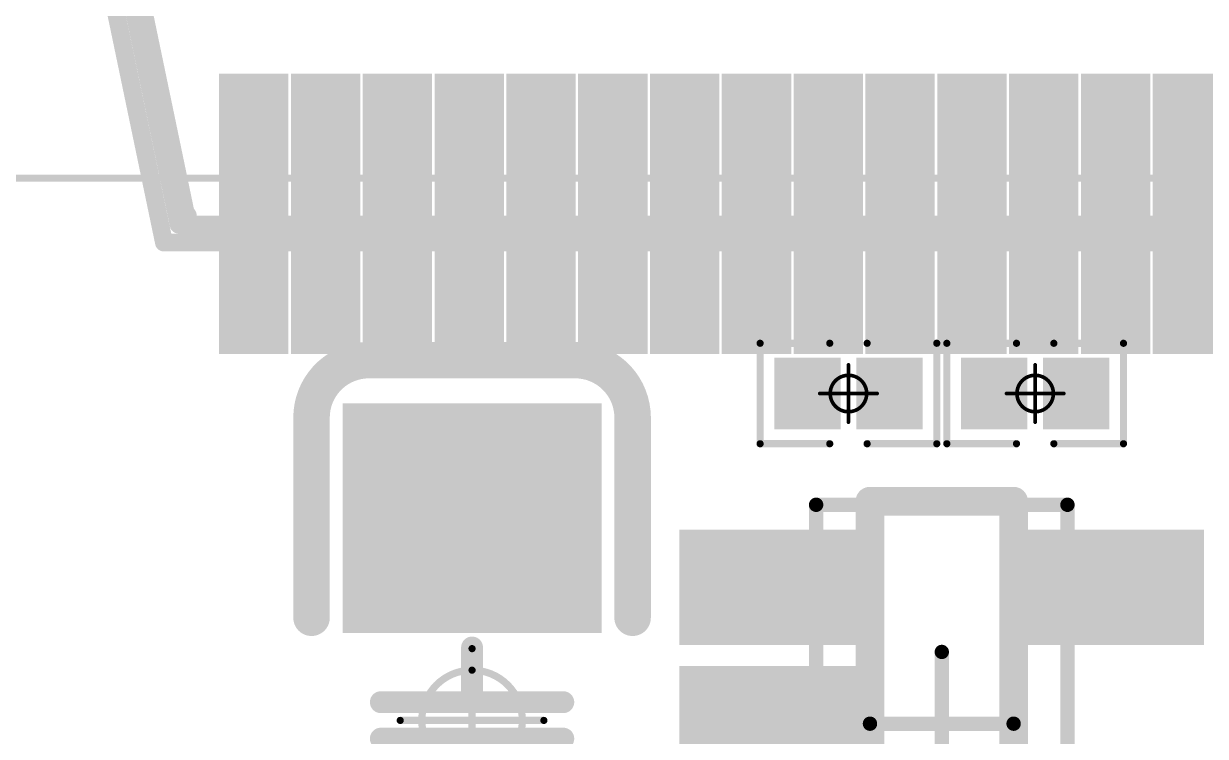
# Model space of a CAD drawing. Header units: millimetres. Extents: x 19.13 to 23.12, y 5.07 to 8.34.
# Drawn here: x 19.6609 to 19.9848, y 6.4956 to 6.6911 of the extents above; entities that cross this region are included whole.
import ezdxf

# ---------------------------------------------------------------- set-up
doc = ezdxf.new("R2010")
doc.units = ezdxf.units.MM
doc.header["$MEASUREMENT"] = 0
for name, color, linetype in [('BottomLayer', 5, 'Continuous'), ('BottomOverlay', 54, 'Continuous'), ('BottomPaste', 16, 'Continuous'), ('BottomSolder', 6, 'Continuous'), ('Mechanical10', 56, 'Continuous'), ('Mechanical13', 56, 'Continuous'), ('Mechanical15', 56, 'Continuous'), ('TopLayer', 1, 'Continuous'), ('TopOverlay', 2, 'Continuous'), ('TopPaste', 8, 'Continuous'), ('TopSolder', 216, 'Continuous')]:
    doc.layers.add(name, color=color, linetype=linetype)

# ---------------------------------------------------------------- blocks, each defined once
blk = doc.blocks.new('CON_MINIPEX_075_SMT_RA_M2_KEYM_B_B_104')
at = {"layer": 'Mechanical15', "const_width": 0.00197}
blk.add_lwpolyline([(0.43504, 1.40551), (0.43504, -1.62205)], dxfattribs=at)
blk = doc.blocks.new('CON_SODIMM_260_SMT_RA_F_P005_484')
at = {"layer": 'Mechanical10', "const_width": 0.00491}
for points in [[(1.32874, 0.00197), (-1.32874, 0.00197)], [(1.04587, 0.00197), (1.04587, -0.01732)], [(1.05059, 0.00197), (1.05059, -0.01732)], [(1.06555, 0.00197), (1.06555, -0.01732)], [(1.07028, 0.00197), (1.07028, -0.01732)], [(1.08524, 0.00197), (1.08524, -0.01732)], [(1.08996, 0.00197), (1.08996, -0.01732)], [(1.10492, 0.00197), (1.10492, -0.01732)], [(1.10965, 0.00197), (1.10965, -0.01732)], [(1.12461, 0.00197), (1.12461, -0.01732)], [(1.12933, 0.00197), (1.12933, -0.01732)], [(1.14429, 0.00197), (1.14429, -0.01732)], [(1.14902, 0.00197), (1.14902, -0.01732)], [(1.16398, 0.00197), (1.16398, -0.01732)], [(1.1687, 0.00197), (1.1687, -0.01732)], [(1.18366, 0.00197), (1.18366, -0.01732)], [(1.18839, 0.00197), (1.18839, -0.01732)], [(1.20335, 0.00197), (1.20335, -0.01732)], [(1.20807, 0.00197), (1.20807, -0.01732)], [(1.22303, 0.00197), (1.22303, -0.01732)], [(1.22776, 0.00197), (1.22776, -0.01732)], [(1.24272, 0.00197), (1.24272, -0.01732)], [(1.24744, 0.00197), (1.24744, -0.01732)], [(1.2624, 0.00197), (1.2624, -0.01732)], [(1.26713, 0.00197), (1.26713, -0.01732)], [(1.28209, 0.00197), (1.28209, -0.01732)], [(1.28681, 0.00197), (1.28681, -0.01732)], [(1.30177, 0.00197), (1.30177, -0.01732)], [(1.3065, 0.00197), (1.3065, -0.01732)], [(1.34555, -0.07874), (1.32874, 0.00197)], [(1.32472, -0.00295), (-1.32472, -0.00295)], [(1.34154, -0.08366), (1.32472, -0.00295)], [(1.05059, -0.01732), (1.04587, -0.01732)], [(1.07028, -0.01732), (1.06555, -0.01732)], [(1.08996, -0.01732), (1.08524, -0.01732)], [(1.10965, -0.01732), (1.10492, -0.01732)], [(1.12933, -0.01732), (1.12461, -0.01732)], [(1.14902, -0.01732), (1.14429, -0.01732)], [(1.1687, -0.01732), (1.16398, -0.01732)], [(1.18839, -0.01732), (1.18366, -0.01732)], [(1.20807, -0.01732), (1.20335, -0.01732)], [(1.22776, -0.01732), (1.22303, -0.01732)], [(1.24744, -0.01732), (1.24272, -0.01732)], [(1.26713, -0.01732), (1.2624, -0.01732)], [(1.28681, -0.01732), (1.28209, -0.01732)], [(1.3065, -0.01732), (1.30177, -0.01732)]]:
    blk.add_lwpolyline(points, dxfattribs=at)
at = {"layer": 'Mechanical10', "const_width": 0.00246}
for points in [[(1.04464, 0.00197, 1), (1.04709, 0.00197, 1)], [(1.04936, 0.00197, 1), (1.05182, 0.00197, 1)], [(1.06432, 0.00197, 1), (1.06678, 0.00197, 1)], [(1.06905, 0.00197, 1), (1.0715, 0.00197, 1)], [(1.08401, 0.00197, 1), (1.08646, 0.00197, 1)], [(1.08873, 0.00197, 1), (1.09119, 0.00197, 1)], [(1.10369, 0.00197, 1), (1.10615, 0.00197, 1)], [(1.10842, 0.00197, 1), (1.11087, 0.00197, 1)], [(1.12338, 0.00197, 1), (1.12583, 0.00197, 1)], [(1.1281, 0.00197, 1), (1.13056, 0.00197, 1)], [(1.14306, 0.00197, 1), (1.14552, 0.00197, 1)], [(1.14779, 0.00197, 1), (1.15024, 0.00197, 1)], [(1.16275, 0.00197, 1), (1.1652, 0.00197, 1)], [(1.16747, 0.00197, 1), (1.16993, 0.00197, 1)], [(1.18243, 0.00197, 1), (1.18489, 0.00197, 1)], [(1.18716, 0.00197, 1), (1.18961, 0.00197, 1)], [(1.20212, 0.00197, 1), (1.20457, 0.00197, 1)], [(1.20684, 0.00197, 1), (1.2093, 0.00197, 1)], [(1.2218, 0.00197, 1), (1.22426, 0.00197, 1)], [(1.22653, 0.00197, 1), (1.22898, 0.00197, 1)], [(1.24149, 0.00197, 1), (1.24394, 0.00197, 1)], [(1.24621, 0.00197, 1), (1.24867, 0.00197, 1)], [(1.26117, 0.00197, 1), (1.26363, 0.00197, 1)], [(1.2659, 0.00197, 1), (1.26835, 0.00197, 1)], [(1.28086, 0.00197, 1), (1.28331, 0.00197, 1)], [(1.28558, 0.00197, 1), (1.28804, 0.00197, 1)], [(1.30054, 0.00197, 1), (1.303, 0.00197, 1)], [(1.30527, 0.00197, 1), (1.30772, 0.00197, 1)], [(1.32751, 0.00197, 1), (1.32997, 0.00197, 1)], [(1.32751, 0.00197, 1), (1.32997, 0.00197, 1)], [(1.3235, -0.00295, 1), (1.32595, -0.00295, 1)], [(1.3235, -0.00295, 1), (1.32595, -0.00295, 1)], [(1.04464, -0.01732, 1), (1.04709, -0.01732, 1)], [(1.04464, -0.01732, 1), (1.04709, -0.01732, 1)], [(1.04936, -0.01732, 1), (1.05182, -0.01732, 1)], [(1.04936, -0.01732, 1), (1.05182, -0.01732, 1)], [(1.06432, -0.01732, 1), (1.06678, -0.01732, 1)], [(1.06432, -0.01732, 1), (1.06678, -0.01732, 1)], [(1.06905, -0.01732, 1), (1.0715, -0.01732, 1)], [(1.06905, -0.01732, 1), (1.0715, -0.01732, 1)], [(1.08401, -0.01732, 1), (1.08646, -0.01732, 1)], [(1.08401, -0.01732, 1), (1.08646, -0.01732, 1)], [(1.08873, -0.01732, 1), (1.09119, -0.01732, 1)], [(1.08873, -0.01732, 1), (1.09119, -0.01732, 1)], [(1.10369, -0.01732, 1), (1.10615, -0.01732, 1)], [(1.10369, -0.01732, 1), (1.10615, -0.01732, 1)], [(1.10842, -0.01732, 1), (1.11087, -0.01732, 1)], [(1.10842, -0.01732, 1), (1.11087, -0.01732, 1)], [(1.12338, -0.01732, 1), (1.12583, -0.01732, 1)], [(1.12338, -0.01732, 1), (1.12583, -0.01732, 1)], [(1.1281, -0.01732, 1), (1.13056, -0.01732, 1)], [(1.1281, -0.01732, 1), (1.13056, -0.01732, 1)], [(1.14306, -0.01732, 1), (1.14552, -0.01732, 1)], [(1.14306, -0.01732, 1), (1.14552, -0.01732, 1)], [(1.14779, -0.01732, 1), (1.15024, -0.01732, 1)], [(1.14779, -0.01732, 1), (1.15024, -0.01732, 1)], [(1.16275, -0.01732, 1), (1.1652, -0.01732, 1)], [(1.16275, -0.01732, 1), (1.1652, -0.01732, 1)], [(1.16747, -0.01732, 1), (1.16993, -0.01732, 1)], [(1.16747, -0.01732, 1), (1.16993, -0.01732, 1)], [(1.18243, -0.01732, 1), (1.18489, -0.01732, 1)], [(1.18243, -0.01732, 1), (1.18489, -0.01732, 1)], [(1.18716, -0.01732, 1), (1.18961, -0.01732, 1)], [(1.18716, -0.01732, 1), (1.18961, -0.01732, 1)], [(1.20212, -0.01732, 1), (1.20457, -0.01732, 1)], [(1.20212, -0.01732, 1), (1.20457, -0.01732, 1)], [(1.20684, -0.01732, 1), (1.2093, -0.01732, 1)], [(1.20684, -0.01732, 1), (1.2093, -0.01732, 1)], [(1.2218, -0.01732, 1), (1.22426, -0.01732, 1)], [(1.2218, -0.01732, 1), (1.22426, -0.01732, 1)], [(1.22653, -0.01732, 1), (1.22898, -0.01732, 1)], [(1.22653, -0.01732, 1), (1.22898, -0.01732, 1)], [(1.24149, -0.01732, 1), (1.24394, -0.01732, 1)], [(1.24149, -0.01732, 1), (1.24394, -0.01732, 1)], [(1.24621, -0.01732, 1), (1.24867, -0.01732, 1)], [(1.24621, -0.01732, 1), (1.24867, -0.01732, 1)], [(1.26117, -0.01732, 1), (1.26363, -0.01732, 1)], [(1.26117, -0.01732, 1), (1.26363, -0.01732, 1)], [(1.2659, -0.01732, 1), (1.26835, -0.01732, 1)], [(1.2659, -0.01732, 1), (1.26835, -0.01732, 1)], [(1.28086, -0.01732, 1), (1.28331, -0.01732, 1)], [(1.28086, -0.01732, 1), (1.28331, -0.01732, 1)], [(1.28558, -0.01732, 1), (1.28804, -0.01732, 1)], [(1.28558, -0.01732, 1), (1.28804, -0.01732, 1)], [(1.30054, -0.01732, 1), (1.303, -0.01732, 1)], [(1.30054, -0.01732, 1), (1.303, -0.01732, 1)], [(1.30527, -0.01732, 1), (1.30772, -0.01732, 1)], [(1.30527, -0.01732, 1), (1.30772, -0.01732, 1)]]:
    blk.add_lwpolyline(points, format="xyb", close=True, dxfattribs=at)
at = {"layer": 'TopLayer'}
for points in [[(1.05374, 0.02854), (1.04272, 0.02854), (1.05374, -0.04035), (1.04272, -0.04035)], [(1.07343, 0.02854), (1.0624, 0.02854), (1.07343, -0.04035), (1.0624, -0.04035)], [(1.09311, 0.02854), (1.08209, 0.02854), (1.09311, -0.04035), (1.08209, -0.04035)], [(1.1128, 0.02854), (1.10177, 0.02854), (1.1128, -0.04035), (1.10177, -0.04035)], [(1.13248, 0.02854), (1.12146, 0.02854), (1.13248, -0.04035), (1.12146, -0.04035)], [(1.15217, 0.02854), (1.14114, 0.02854), (1.15217, -0.04035), (1.14114, -0.04035)], [(1.17185, 0.02854), (1.16083, 0.02854), (1.17185, -0.04035), (1.16083, -0.04035)], [(1.19154, 0.02854), (1.18051, 0.02854), (1.19154, -0.04035), (1.18051, -0.04035)], [(1.21122, 0.02854), (1.2002, 0.02854), (1.21122, -0.04035), (1.2002, -0.04035)], [(1.23091, 0.02854), (1.21988, 0.02854), (1.23091, -0.04035), (1.21988, -0.04035)], [(1.25059, 0.02854), (1.23957, 0.02854), (1.25059, -0.04035), (1.23957, -0.04035)], [(1.27028, 0.02854), (1.25925, 0.02854), (1.27028, -0.04035), (1.25925, -0.04035)], [(1.28996, 0.02854), (1.27894, 0.02854), (1.28996, -0.04035), (1.27894, -0.04035)], [(1.30965, 0.02854), (1.29862, 0.02854), (1.30965, -0.04035), (1.29862, -0.04035)]]:
    blk.add_solid(points, dxfattribs=at)
at = {"layer": 'TopOverlay', "const_width": 0.00491}
for points in [[(1.32268, -0.00551), (1.32224, -0.00551)], [(1.33949, -0.08622), (1.32268, -0.00551)]]:
    blk.add_lwpolyline(points, dxfattribs=at)
at = {"layer": 'TopOverlay', "const_width": 0.00246}
for points in [[(1.32102, -0.00551, 1), (1.32347, -0.00551, 1)], [(1.32145, -0.00551, 1), (1.3239, -0.00551, 1)], [(1.32145, -0.00551, 1), (1.3239, -0.00551, 1)]]:
    blk.add_lwpolyline(points, format="xyb", close=True, dxfattribs=at)
at = {"layer": 'TopPaste'}
for points in [[(1.05374, 0.02854), (1.04272, 0.02854), (1.05374, -0.04035), (1.04272, -0.04035)], [(1.07343, 0.02854), (1.0624, 0.02854), (1.07343, -0.04035), (1.0624, -0.04035)], [(1.09311, 0.02854), (1.08209, 0.02854), (1.09311, -0.04035), (1.08209, -0.04035)], [(1.1128, 0.02854), (1.10177, 0.02854), (1.1128, -0.04035), (1.10177, -0.04035)], [(1.13248, 0.02854), (1.12146, 0.02854), (1.13248, -0.04035), (1.12146, -0.04035)], [(1.15217, 0.02854), (1.14114, 0.02854), (1.15217, -0.04035), (1.14114, -0.04035)], [(1.17185, 0.02854), (1.16083, 0.02854), (1.17185, -0.04035), (1.16083, -0.04035)], [(1.19154, 0.02854), (1.18051, 0.02854), (1.19154, -0.04035), (1.18051, -0.04035)], [(1.21122, 0.02854), (1.2002, 0.02854), (1.21122, -0.04035), (1.2002, -0.04035)], [(1.23091, 0.02854), (1.21988, 0.02854), (1.23091, -0.04035), (1.21988, -0.04035)], [(1.25059, 0.02854), (1.23957, 0.02854), (1.25059, -0.04035), (1.23957, -0.04035)], [(1.27028, 0.02854), (1.25925, 0.02854), (1.27028, -0.04035), (1.25925, -0.04035)], [(1.28996, 0.02854), (1.27894, 0.02854), (1.28996, -0.04035), (1.27894, -0.04035)], [(1.30965, 0.02854), (1.29862, 0.02854), (1.30965, -0.04035), (1.29862, -0.04035)]]:
    blk.add_solid(points, dxfattribs=at)
at = {"layer": 'TopSolder'}
for points in [[(1.05774, 0.03254), (1.03872, 0.03254), (1.05774, -0.04435), (1.03872, -0.04435)], [(1.07743, 0.03254), (1.0584, 0.03254), (1.07743, -0.04435), (1.0584, -0.04435)], [(1.09711, 0.03254), (1.07809, 0.03254), (1.09711, -0.04435), (1.07809, -0.04435)], [(1.1168, 0.03254), (1.09777, 0.03254), (1.1168, -0.04435), (1.09777, -0.04435)], [(1.13648, 0.03254), (1.11746, 0.03254), (1.13648, -0.04435), (1.11746, -0.04435)], [(1.15617, 0.03254), (1.13714, 0.03254), (1.15617, -0.04435), (1.13714, -0.04435)], [(1.17585, 0.03254), (1.15683, 0.03254), (1.17585, -0.04435), (1.15683, -0.04435)], [(1.19554, 0.03254), (1.17651, 0.03254), (1.19554, -0.04435), (1.17651, -0.04435)], [(1.21522, 0.03254), (1.1962, 0.03254), (1.21522, -0.04435), (1.1962, -0.04435)], [(1.23491, 0.03254), (1.21588, 0.03254), (1.23491, -0.04435), (1.21588, -0.04435)], [(1.25459, 0.03254), (1.23557, 0.03254), (1.25459, -0.04435), (1.23557, -0.04435)], [(1.27428, 0.03254), (1.25525, 0.03254), (1.27428, -0.04435), (1.25525, -0.04435)], [(1.29396, 0.03254), (1.27494, 0.03254), (1.29396, -0.04435), (1.27494, -0.04435)], [(1.31365, 0.03254), (1.29462, 0.03254), (1.31365, -0.04435), (1.29462, -0.04435)]]:
    blk.add_solid(points, dxfattribs=at)
blk = doc.blocks.new('C1206_B_538')
at = {"layer": 'BottomLayer'}
for points in [[(-0.08301, -0.0315), (-0.02801, -0.0315), (-0.08301, 0.0315), (-0.02801, 0.0315)], [(0.02998, -0.0315), (0.08498, -0.0315), (0.02998, 0.0315), (0.08498, 0.0315)]]:
    blk.add_solid(points, dxfattribs=at)
at = {"layer": 'BottomOverlay', "const_width": 0.01}
for points in [[(-0.09882, 0.02825, -0.414214), (-0.08307, 0.044)], [(0.08504, 0.044, -0.414214), (0.10079, 0.02825)], [(-0.08307, -0.044, -0.414214), (-0.09882, -0.02825)], [(0.10079, -0.02825, -0.414214), (0.08504, -0.044)]]:
    blk.add_lwpolyline(points, format="xyb", dxfattribs=at)
at = {"layer": 'BottomOverlay'}
for points, const_width in [([(-0.08346, 0.044), (-0.02815, 0.044)], 0.01), ([(0.03012, 0.044), (0.08543, 0.044)], 0.01), ([(-0.09882, 0.02717), (-0.09882, -0.02825)], 0.01), ([(0.10079, 0.02717), (0.10079, -0.02825)], 0.01), ([(-0.005, 0.025), (-0.005, -0.025)], 0.006), ([(0.005, 0.025), (0.005, -0.025)], 0.006), ([(-0.02, 0), (-0.005, 0)], 0.006), ([(0.005, 0), (0.02, 0)], 0.006), ([(-0.08346, -0.044), (-0.02815, -0.044)], 0.01), ([(0.03012, -0.044), (0.08543, -0.044)], 0.01)]:
    blk.add_lwpolyline(points, dxfattribs=dict(at, const_width=const_width))
for points, const_width in [([(-0.08596, 0.044, 1), (-0.08096, 0.044, 1)], 0.005), ([(-0.08557, 0.044, 1), (-0.08057, 0.044, 1)], 0.005), ([(-0.03065, 0.044, 1), (-0.02565, 0.044, 1)], 0.005), ([(0.02762, 0.044, 1), (0.03262, 0.044, 1)], 0.005), ([(0.08254, 0.044, 1), (0.08754, 0.044, 1)], 0.005), ([(0.08293, 0.044, 1), (0.08793, 0.044, 1)], 0.005), ([(-0.10132, 0.02825, 1), (-0.09632, 0.02825, 1)], 0.005), ([(0.09829, 0.02825, 1), (0.10329, 0.02825, 1)], 0.005), ([(-0.10132, 0.02717, 1), (-0.09632, 0.02717, 1)], 0.005), ([(0.09829, 0.02717, 1), (0.10329, 0.02717, 1)], 0.005), ([(-0.0065, 0.025, 1), (-0.0035, 0.025, 1)], 0.003), ([(0.0035, 0.025, 1), (0.0065, 0.025, 1)], 0.003), ([(-0.0215, 0, 1), (-0.0185, 0, 1)], 0.003), ([(-0.0065, 0, 1), (-0.0035, 0, 1)], 0.003), ([(0.0035, 0, 1), (0.0065, 0, 1)], 0.003), ([(0.0185, 0, 1), (0.0215, 0, 1)], 0.003), ([(-0.0065, -0.025, 1), (-0.0035, -0.025, 1)], 0.003), ([(0.0035, -0.025, 1), (0.0065, -0.025, 1)], 0.003), ([(-0.10132, -0.02825, 1), (-0.09632, -0.02825, 1)], 0.005), ([(-0.10132, -0.02825, 1), (-0.09632, -0.02825, 1)], 0.005), ([(0.09829, -0.02825, 1), (0.10329, -0.02825, 1)], 0.005), ([(0.09829, -0.02825, 1), (0.10329, -0.02825, 1)], 0.005), ([(-0.08596, -0.044, 1), (-0.08096, -0.044, 1)], 0.005), ([(-0.08557, -0.044, 1), (-0.08057, -0.044, 1)], 0.005), ([(-0.03065, -0.044, 1), (-0.02565, -0.044, 1)], 0.005), ([(0.02762, -0.044, 1), (0.03262, -0.044, 1)], 0.005), ([(0.08254, -0.044, 1), (0.08754, -0.044, 1)], 0.005), ([(0.08293, -0.044, 1), (0.08793, -0.044, 1)], 0.005)]:
    blk.add_lwpolyline(points, format="xyb", close=True, dxfattribs=dict(at, const_width=const_width))
at = {"layer": 'BottomPaste'}
for points in [[(-0.08301, -0.0315), (-0.02801, -0.0315), (-0.08301, 0.0315), (-0.02801, 0.0315)], [(0.02998, -0.0315), (0.08498, -0.0315), (0.02998, 0.0315), (0.08498, 0.0315)]]:
    blk.add_solid(points, dxfattribs=at)
at = {"layer": 'BottomSolder'}
for points in [[(-0.08701, -0.0355), (-0.02401, -0.0355), (-0.08701, 0.0355), (-0.02401, 0.0355)], [(0.02598, -0.0355), (0.08898, -0.0355), (0.02598, 0.0355), (0.08898, 0.0355)]]:
    blk.add_solid(points, dxfattribs=at)
at = {"layer": 'Mechanical15', "const_width": 0.00197}
for points in [[(0, 0.01969), (0, -0.01969)], [(-0.01969, 0), (0.01969, 0)]]:
    blk.add_lwpolyline(points, dxfattribs=at)
at = {"layer": 'Mechanical15'}
for points, const_width in [([(-0.00049, 0.01969, 1), (0.00049, 0.01969, 1)], 0.000984), ([(0.01378, 0, 1), (-0.01378, 0, 1)], 0.00197), ([(-0.02018, 0, 1), (-0.01919, 0, 1)], 0.000984), ([(-0.01427, 0, 1), (-0.01329, 0, 1)], 0.000984), ([(0.01329, 0, 1), (0.01427, 0, 1)], 0.000984), ([(0.01919, 0, 1), (0.02018, 0, 1)], 0.000984), ([(-0.00049, -0.01969, 1), (0.00049, -0.01969, 1)], 0.000984)]:
    blk.add_lwpolyline(points, format="xyb", close=True, dxfattribs=dict(at, const_width=const_width))
blk = doc.blocks.new('R0201_B_542')
at = {"layer": 'BottomLayer'}
for points in [[(-0.01831, -0.00787), (-0.00413, -0.00787), (-0.01831, 0.00787), (-0.00413, 0.00787)], [(0.00413, -0.00787), (0.01831, -0.00787), (0.00413, 0.00787), (0.01831, 0.00787)]]:
    blk.add_solid(points, dxfattribs=at)
at = {"layer": 'BottomOverlay', "const_width": 0.00197}
for points in [[(-0.00512, 0.01378), (-0.02421, 0.01378)], [(-0.02421, 0.01378), (-0.02421, -0.01378)], [(0.02421, 0.01378), (0.00512, 0.01378)], [(0.02421, 0.01378), (0.02421, -0.01378)], [(-0.00512, -0.01378), (-0.02421, -0.01378)], [(0.02421, -0.01378), (0.00512, -0.01378)]]:
    blk.add_lwpolyline(points, dxfattribs=at)
at = {"layer": 'BottomOverlay', "const_width": 0.000984}
for points in [[(-0.0247, 0.01378, 1), (-0.02372, 0.01378, 1)], [(-0.0247, 0.01378, 1), (-0.02372, 0.01378, 1)], [(-0.00561, 0.01378, 1), (-0.00463, 0.01378, 1)], [(0.00463, 0.01378, 1), (0.00561, 0.01378, 1)], [(0.02372, 0.01378, 1), (0.0247, 0.01378, 1)], [(0.02372, 0.01378, 1), (0.0247, 0.01378, 1)], [(-0.0247, -0.01378, 1), (-0.02372, -0.01378, 1)], [(-0.0247, -0.01378, 1), (-0.02372, -0.01378, 1)], [(-0.00561, -0.01378, 1), (-0.00463, -0.01378, 1)], [(0.00463, -0.01378, 1), (0.00561, -0.01378, 1)], [(0.02372, -0.01378, 1), (0.0247, -0.01378, 1)], [(0.02372, -0.01378, 1), (0.0247, -0.01378, 1)]]:
    blk.add_lwpolyline(points, format="xyb", close=True, dxfattribs=at)
at = {"layer": 'BottomPaste'}
for points in [[(-0.01831, -0.00787), (-0.00413, -0.00787), (-0.01831, 0.00787), (-0.00413, 0.00787)], [(0.00413, -0.00787), (0.01831, -0.00787), (0.00413, 0.00787), (0.01831, 0.00787)]]:
    blk.add_solid(points, dxfattribs=at)
at = {"layer": 'BottomSolder'}
for points in [[(-0.02031, -0.00987), (-0.00213, -0.00987), (-0.02031, 0.00987), (-0.00213, 0.00987)], [(0.00213, -0.00987), (0.02031, -0.00987), (0.00213, 0.00987), (0.02031, 0.00987)]]:
    blk.add_solid(points, dxfattribs=at)
at = {"layer": 'Mechanical15', "const_width": 0.001}
for points in [[(0, 0.00787), (0, -0.00787)], [(0.00787, 0), (-0.00787, 0)]]:
    blk.add_lwpolyline(points, dxfattribs=at)
at = {"layer": 'Mechanical15'}
for points, const_width in [([(-0.00025, 0.00787, 1), (0.00025, 0.00787, 1)], 0.0005), ([(0.005, 0, 1), (-0.005, 0, 1)], 0.001), ([(-0.00812, 0, 1), (-0.00762, 0, 1)], 0.0005), ([(-0.00525, 0, 1), (-0.00475, 0, 1)], 0.0005), ([(0.00475, 0, 1), (0.00525, 0, 1)], 0.0005), ([(0.00762, 0, 1), (0.00812, 0, 1)], 0.0005), ([(-0.00025, -0.00787, 1), (0.00025, -0.00787, 1)], 0.0005)]:
    blk.add_lwpolyline(points, format="xyb", close=True, dxfattribs=dict(at, const_width=const_width))
blk = doc.blocks.new('R0201_B_543')
at = {"layer": 'BottomLayer'}
for points in [[(-0.01831, -0.00787), (-0.00413, -0.00787), (-0.01831, 0.00787), (-0.00413, 0.00787)], [(0.00413, -0.00787), (0.01831, -0.00787), (0.00413, 0.00787), (0.01831, 0.00787)]]:
    blk.add_solid(points, dxfattribs=at)
at = {"layer": 'BottomOverlay', "const_width": 0.00197}
for points in [[(-0.02421, 0.01378), (-0.00512, 0.01378)], [(-0.02421, -0.01378), (-0.02421, 0.01378)], [(0.00512, 0.01378), (0.02421, 0.01378)], [(0.02421, -0.01378), (0.02421, 0.01378)], [(-0.02421, -0.01378), (-0.00512, -0.01378)], [(0.00512, -0.01378), (0.02421, -0.01378)]]:
    blk.add_lwpolyline(points, dxfattribs=at)
at = {"layer": 'BottomOverlay', "const_width": 0.000984}
for points in [[(-0.0247, 0.01378, 1), (-0.02372, 0.01378, 1)], [(-0.0247, 0.01378, 1), (-0.02372, 0.01378, 1)], [(-0.00561, 0.01378, 1), (-0.00463, 0.01378, 1)], [(0.00463, 0.01378, 1), (0.00561, 0.01378, 1)], [(0.02372, 0.01378, 1), (0.0247, 0.01378, 1)], [(0.02372, 0.01378, 1), (0.0247, 0.01378, 1)], [(-0.0247, -0.01378, 1), (-0.02372, -0.01378, 1)], [(-0.0247, -0.01378, 1), (-0.02372, -0.01378, 1)], [(-0.00561, -0.01378, 1), (-0.00463, -0.01378, 1)], [(0.00463, -0.01378, 1), (0.00561, -0.01378, 1)], [(0.02372, -0.01378, 1), (0.0247, -0.01378, 1)], [(0.02372, -0.01378, 1), (0.0247, -0.01378, 1)]]:
    blk.add_lwpolyline(points, format="xyb", close=True, dxfattribs=at)
at = {"layer": 'BottomPaste'}
for points in [[(-0.01831, -0.00787), (-0.00413, -0.00787), (-0.01831, 0.00787), (-0.00413, 0.00787)], [(0.00413, -0.00787), (0.01831, -0.00787), (0.00413, 0.00787), (0.01831, 0.00787)]]:
    blk.add_solid(points, dxfattribs=at)
at = {"layer": 'BottomSolder'}
for points in [[(-0.02031, -0.00987), (-0.00213, -0.00987), (-0.02031, 0.00987), (-0.00213, 0.00987)], [(0.00213, -0.00987), (0.02031, -0.00987), (0.00213, 0.00987), (0.02031, 0.00987)]]:
    blk.add_solid(points, dxfattribs=at)
at = {"layer": 'Mechanical15', "const_width": 0.001}
for points in [[(0, -0.00787), (0, 0.00787)], [(-0.00787, 0), (0.00787, 0)]]:
    blk.add_lwpolyline(points, dxfattribs=at)
at = {"layer": 'Mechanical15'}
for points, const_width in [([(-0.00025, 0.00787, 1), (0.00025, 0.00787, 1)], 0.0005), ([(0.005, 0, 1), (-0.005, 0, 1)], 0.001), ([(-0.00812, 0, 1), (-0.00762, 0, 1)], 0.0005), ([(-0.00525, 0, 1), (-0.00475, 0, 1)], 0.0005), ([(0.00475, 0, 1), (0.00525, 0, 1)], 0.0005), ([(0.00762, 0, 1), (0.00812, 0, 1)], 0.0005), ([(-0.00025, -0.00787, 1), (0.00025, -0.00787, 1)], 0.0005)]:
    blk.add_lwpolyline(points, format="xyb", close=True, dxfattribs=dict(at, const_width=const_width))
blk = doc.blocks.new('SOT_23_5_B_544')
at = {"layer": 'BottomLayer'}
for points in [[(-0.06791, 0.04921), (-0.06791, 0.02559), (-0.02657, 0.04921), (-0.02657, 0.02559)], [(0.02657, 0.04921), (0.02657, 0.02559), (0.06791, 0.04921), (0.06791, 0.02559)], [(-0.06791, 0.01181), (-0.06791, -0.01181), (-0.02657, 0.01181), (-0.02657, -0.01181)], [(-0.06791, -0.02559), (-0.06791, -0.04921), (-0.02657, -0.02559), (-0.02657, -0.04921)], [(0.02657, -0.02559), (0.02657, -0.04921), (0.06791, -0.02559), (0.06791, -0.04921)]]:
    blk.add_solid(points, dxfattribs=at)
at = {"layer": 'BottomOverlay', "const_width": 0.00787}
for points in [[(-0.01969, -0.06102), (-0.01969, 0.06102)], [(-0.01969, 0.06102), (0.01968, 0.06102)], [(0.01968, -0.06102), (0.01968, 0.06102)], [(-0.01969, -0.06102), (0.01968, -0.06102)]]:
    blk.add_lwpolyline(points, dxfattribs=at)
at = {"layer": 'BottomOverlay'}
for points, const_width in [([(-0.02165, 0.06102, 1), (-0.01772, 0.06102, 1)], 0.00394), ([(-0.02165, 0.06102, 1), (-0.01772, 0.06102, 1)], 0.00394), ([(0.01772, 0.06102, 1), (0.02165, 0.06102, 1)], 0.00394), ([(0.01772, 0.06102, 1), (0.02165, 0.06102, 1)], 0.00394), ([(-0.02165, -0.06102, 1), (-0.01772, -0.06102, 1)], 0.00394), ([(-0.02165, -0.06102, 1), (-0.01772, -0.06102, 1)], 0.00394), ([(0.01772, -0.06102, 1), (0.02165, -0.06102, 1)], 0.00394), ([(0.01772, -0.06102, 1), (0.02165, -0.06102, 1)], 0.00394), ([(-0.04232, -0.07087, 1), (-0.05217, -0.07087, 1)], 0.00984), ([(-0.05463, -0.07087, 1), (-0.0497, -0.07087, 1)], 0.00492), ([(-0.04478, -0.07087, 1), (-0.03986, -0.07087, 1)], 0.00492)]:
    blk.add_lwpolyline(points, format="xyb", close=True, dxfattribs=dict(at, const_width=const_width))
at = {"layer": 'BottomPaste'}
for points in [[(-0.06791, 0.04921), (-0.06791, 0.02559), (-0.02657, 0.04921), (-0.02657, 0.02559)], [(0.02657, 0.04921), (0.02657, 0.02559), (0.06791, 0.04921), (0.06791, 0.02559)], [(-0.06791, 0.01181), (-0.06791, -0.01181), (-0.02657, 0.01181), (-0.02657, -0.01181)], [(-0.06791, -0.02559), (-0.06791, -0.04921), (-0.02657, -0.02559), (-0.02657, -0.04921)], [(0.02657, -0.02559), (0.02657, -0.04921), (0.06791, -0.02559), (0.06791, -0.04921)]]:
    blk.add_solid(points, dxfattribs=at)
at = {"layer": 'BottomSolder'}
for points in [[(-0.07191, 0.05321), (-0.07191, 0.02159), (-0.02257, 0.05321), (-0.02257, 0.02159)], [(0.02257, 0.05321), (0.02257, 0.02159), (0.07191, 0.05321), (0.07191, 0.02159)], [(-0.07191, 0.01581), (-0.07191, -0.01581), (-0.02257, 0.01581), (-0.02257, -0.01581)], [(-0.07191, -0.02159), (-0.07191, -0.05321), (-0.02257, -0.02159), (-0.02257, -0.05321)], [(0.02257, -0.02159), (0.02257, -0.05321), (0.07191, -0.02159), (0.07191, -0.05321)]]:
    blk.add_solid(points, dxfattribs=at)
at = {"layer": 'Mechanical13', "const_width": 0.00394}
for points in [[(-0.03445, -0.06004), (-0.03445, 0.06004)], [(-0.03445, 0.06004), (0.03445, 0.06004)], [(0.03445, -0.06004), (0.03445, 0.06004)], [(-0.03445, -0.06004), (0.03445, -0.06004)]]:
    blk.add_lwpolyline(points, dxfattribs=at)
at = {"layer": 'Mechanical13', "const_width": 0.00197}
for points in [[(-0.03543, 0.06004, 1), (-0.03346, 0.06004, 1)], [(-0.03543, 0.06004, 1), (-0.03346, 0.06004, 1)], [(0.03346, 0.06004, 1), (0.03543, 0.06004, 1)], [(0.03346, 0.06004, 1), (0.03543, 0.06004, 1)], [(-0.03543, -0.06004, 1), (-0.03346, -0.06004, 1)], [(-0.03543, -0.06004, 1), (-0.03346, -0.06004, 1)], [(0.03346, -0.06004, 1), (0.03543, -0.06004, 1)], [(0.03346, -0.06004, 1), (0.03543, -0.06004, 1)]]:
    blk.add_lwpolyline(points, format="xyb", close=True, dxfattribs=at)
at = {"layer": 'Mechanical15', "const_width": 0.00394}
for points in [[(0, -0.01969), (0, 0.01968)], [(-0.01969, 0), (0.01968, 0)]]:
    blk.add_lwpolyline(points, dxfattribs=at)
at = {"layer": 'Mechanical15', "const_width": 0.00197}
for points in [[(-0.00098, 0.01968, 1), (0.00098, 0.01968, 1)], [(-0.02067, 0, 1), (-0.0187, 0, 1)], [(0.0187, 0, 1), (0.02067, 0, 1)], [(-0.00098, -0.01969, 1), (0.00098, -0.01969, 1)]]:
    blk.add_lwpolyline(points, format="xyb", close=True, dxfattribs=at)

msp = doc.modelspace()

# ---------------------------------------------------------------- block references
for name, p, rotation in [('CON_SODIMM_260_SMT_RA_F_P005_484', (21.0281, 6.63303), 180), ('CON_MINIPEX_075_SMT_RA_M2_KEYM_B_B_104', (20.91058, 7.08374), 270), ('R0201_B_543', (19.88696, 6.58965), 360), ('R0201_B_542', (19.93814, 6.58965), 180), ('C1206_B_538', (19.7838, 6.49999), 270), ('SOT_23_5_B_544', (19.91255, 6.49909), 360)]:
    msp.add_blockref(name, p, dxfattribs=dict(rotation=rotation))

doc.saveas('drawing.dxf')
